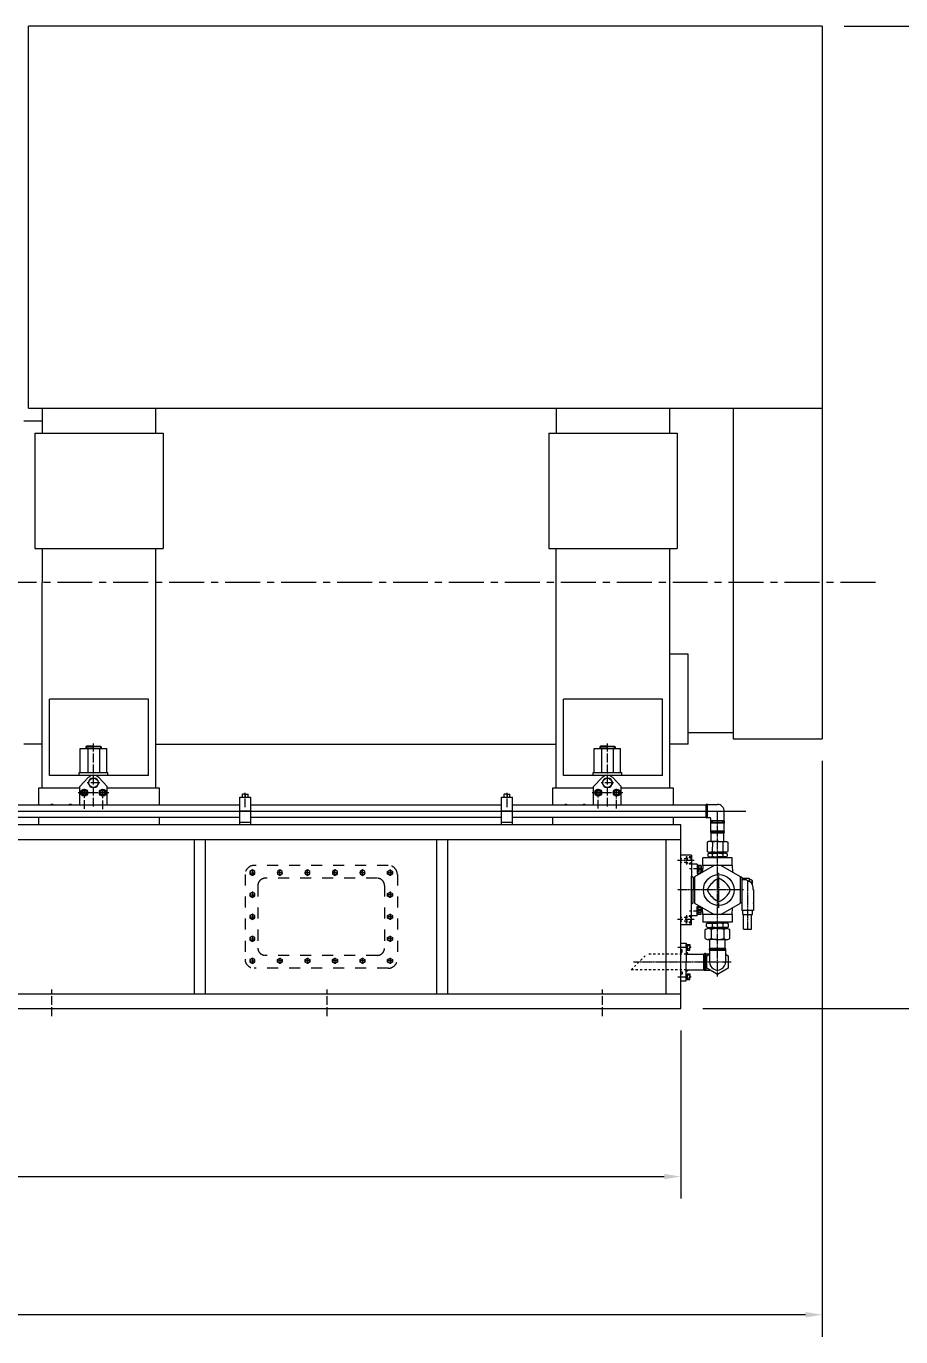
# Model space of a CAD drawing. Header units: inches. Extents: x 36 to 31738, y 79 to 24233.
# Drawn here: x 26968 to 29351, y 9792 to 13360 of the extents above; entities that cross this region are included whole.
import ezdxf

# ---------------------------------------------------------------- set-up
doc = ezdxf.new("R2010")
doc.units = ezdxf.units.IN
doc.header["$MEASUREMENT"] = 0
for name, pattern in [('ACAD_ISO04W100', [30, 24, -3, 0, -3]), ('CENTER', [50.8, 31.75, -6.35, 6.35, -6.35]), ('CHAIN', [0.7087, 0.4724, -0.0591, 0.1181, -0.0591]), ('EB_DASH', [6, 3, -3])]:
    doc.linetypes.add(name, pattern=pattern)
doc.layers.get('Defpoints').update_dxf_attribs({"lineweight": 5})
doc.layers.add('CAXA1', color=5, linetype='CENTER', lineweight=5)
doc.styles.add('Roman', font='arial.ttf')
doc.styles.get("Standard").update_dxf_attribs({"font": 'arial.ttf'})
doc.dimstyles.new('ISO-25', dxfattribs={"dimscale": 30, "dimtxt": 1.5, "dimasz": 1.5, "dimexe": 2, "dimexo": 2, "dimtad": 1, "dimtih": 1, "dimtoh": 1, "dimdec": 1, "dimlfac": 0.03937, "dimdsep": 46, "dimtxsty": 'Standard', "dimcen": 2.5, "dimclrd": 7, "dimclre": 7, "dimclrt": 7, "dimadec": 0, "dimazin": 0, "dimtfac": 1, "dimtdec": 1, "dimtmove": 0, "dimatfit": 3, "dimfxl": 1, "dimlwd": 5, "dimlwe": 5, "dimarcsym": 0})

# ---------------------------------------------------------------- blocks, each defined once
blk = doc.blocks.new('*D149')
at = {"color": 7, "linetype": 'Continuous', "lineweight": 5, "transparency": 16777216}
for p, q in [((24865.6, 10625.4), (24865.6, 10168.1)), ((28751.8, 10625.4), (28751.8, 10168.1)), ((24910.6, 10228.1), (28706.8, 10228.1))]:
    blk.add_line(p, q, dxfattribs=at)
at = {"color": 7, "transparency": 16777216}
for points in [[(24910.6, 10235.6), (24910.6, 10220.6), (24865.6, 10228.1)], [(28706.8, 10235.6), (28706.8, 10220.6), (28751.8, 10228.1)]]:
    blk.add_solid(points, dxfattribs=at)
at = {"layer": 'Defpoints', "color": 0, "transparency": 16777216}
for p in [(24865.6, 10685.4), (28751.8, 10685.4), (28751.8, 10228.1)]:
    blk.add_point(p, dxfattribs=at)
at = {"color": 7, "lineweight": 5, "transparency": 16777216, "insert": (26808.7, 10344.3), "char_height": 195, "attachment_point": 5, "style": 'Roman'}
blk.add_mtext('A', dxfattribs=at)
blk = doc.blocks.new('*D150')
at = {"color": 7, "linetype": 'Continuous', "lineweight": 5, "transparency": 16777216}
for p, q in [((29196.8, 13360.4), (29753.9, 13360.4)), ((29693.9, 13315.4), (29693.9, 12305.7)), ((29693.9, 10730.4), (29693.9, 12068.9)), ((28811.8, 10685.4), (29753.9, 10685.4))]:
    blk.add_line(p, q, dxfattribs=at)
at = {"color": 7, "transparency": 16777216}
for points in [[(29686.4, 13315.4), (29701.4, 13315.4), (29693.9, 13360.4)], [(29686.4, 10730.4), (29701.4, 10730.4), (29693.9, 10685.4)]]:
    blk.add_solid(points, dxfattribs=at)
at = {"layer": 'Defpoints', "color": 0, "transparency": 16777216}
for p in [(29136.8, 13360.4), (28751.8, 10685.4), (29693.9, 10685.4)]:
    blk.add_point(p, dxfattribs=at)
at = {"color": 7, "lineweight": 5, "transparency": 16777216, "insert": (29693.9, 12187.3), "char_height": 195, "attachment_point": 5, "style": 'Roman'}
blk.add_mtext('105.3', dxfattribs=at)
blk = doc.blocks.new('*D153')
at = {"color": 7, "linetype": 'Continuous', "lineweight": 5, "transparency": 16777216}
for p, q in [((29136.8, 11360.4), (29136.8, 9791.8)), ((22316.1, 11009.5), (22316.1, 9791.8)), ((29091.8, 9851.8), (22361.1, 9851.8))]:
    blk.add_line(p, q, dxfattribs=at)
at = {"color": 7, "transparency": 16777216}
for points in [[(22361.1, 9859.3), (22361.1, 9844.3), (22316.1, 9851.8)], [(29091.8, 9859.3), (29091.8, 9844.3), (29136.8, 9851.8)]]:
    blk.add_solid(points, dxfattribs=at)
at = {"layer": 'Defpoints', "color": 0, "transparency": 16777216}
for p in [(29136.8, 11420.4), (22316.1, 11069.5), (22316.1, 9851.8)]:
    blk.add_point(p, dxfattribs=at)
at = {"color": 7, "lineweight": 5, "transparency": 16777216, "insert": (25726.4, 9968.1), "char_height": 195, "attachment_point": 5, "style": 'Roman'}
blk.add_mtext('B', dxfattribs=at)

msp = doc.modelspace()

# ---------------------------------------------------------------- linework, layer by layer
at = {"color": 7, "lineweight": 5}
for p, q in [((29136.83, 13360.36), (26974.98, 13360.36)), ((26974.98, 12320.36), (26974.98, 13360.36)), ((29136.83, 13360.36), (29136.83, 11420.35)), ((26974.98, 12320.36), (28894.33, 12320.36)), ((27011.83, 12320.36), (27011.83, 12252.63)), ((27321.83, 12252.63), (27321.83, 12320.36)), ((28411.83, 12320.36), (28411.83, 12252.63)), ((28721.83, 12252.63), (28721.83, 12320.36)), ((28894.33, 12320.36), (29136.83, 12320.36)), ((28894.33, 12320.36), (28894.33, 11420.35)), ((27011.83, 12285.36), (26961.83, 12285.36)), ((26991.83, 12252.63), (27341.83, 12252.63)), ((26991.83, 12252.63), (26991.83, 11938.58)), ((27341.83, 12252.63), (27341.83, 11938.58)), ((28391.83, 12252.63), (28741.83, 12252.63)), ((28391.83, 12252.63), (28391.83, 11938.58)), ((28741.83, 12252.63), (28741.83, 11938.58)), ((26991.83, 11938.58), (27341.83, 11938.58)), ((27011.83, 11938.58), (27011.83, 11845.36)), ((27321.83, 11285.36), (27321.83, 11938.58)), ((28391.83, 11938.58), (28741.83, 11938.58)), ((28411.83, 11285.36), (28411.83, 11938.58)), ((28721.83, 11285.36), (28721.83, 11938.58)), ((27011.83, 11285.36), (27011.83, 11845.36)), ((28771.83, 11650.36), (28721.83, 11650.36)), ((28771.83, 11405.36), (28771.83, 11650.36)), ((27031.83, 11320.36), (27031.83, 11527.86)), ((27301.83, 11527.86), (27031.83, 11527.86)), ((27301.83, 11320.36), (27301.83, 11527.86)), ((28431.83, 11320.36), (28431.83, 11527.86)), ((28701.83, 11527.86), (28431.83, 11527.86)), ((28701.83, 11320.36), (28701.83, 11527.86)), ((28771.83, 11437.37), (28894.33, 11437.37)), ((28894.33, 11420.35), (29136.83, 11420.35)), ((27011.83, 11405.36), (26961.83, 11405.36)), ((27115.83, 11393.36), (27187.83, 11393.36)), ((27115.83, 11328.36), (27115.83, 11393.36)), ((27133.13, 11400.36), (27130.83, 11398.52)), ((27130.83, 11398.52), (27130.83, 11393.36)), ((27130.83, 11398.52), (27151.83, 11398.52)), ((27151.83, 11400.36), (27133.13, 11400.36)), ((27133.13, 11398.52), (27133.13, 11393.36)), ((27135.95, 11393.36), (27135.95, 11328.36)), ((27151.83, 11400.36), (27170.53, 11400.36)), ((27172.83, 11398.52), (27151.83, 11398.52)), ((27167.7, 11393.36), (27167.7, 11328.36)), ((27170.53, 11400.36), (27172.83, 11398.52)), ((27170.53, 11398.52), (27170.53, 11393.36)), ((27172.83, 11398.52), (27172.83, 11393.36)), ((27187.83, 11328.36), (27187.83, 11393.36)), ((27321.83, 11405.36), (28411.83, 11405.36)), ((28515.83, 11393.36), (28587.83, 11393.36)), ((28515.83, 11328.36), (28515.83, 11393.36)), ((28533.13, 11400.36), (28530.83, 11398.52)), ((28530.83, 11398.52), (28530.83, 11393.36)), ((28530.83, 11398.52), (28551.83, 11398.52)), ((28551.83, 11400.36), (28533.13, 11400.36)), ((28533.13, 11398.52), (28533.13, 11393.36)), ((28535.95, 11393.36), (28535.95, 11328.36)), ((28551.83, 11400.36), (28570.53, 11400.36)), ((28572.83, 11398.52), (28551.83, 11398.52)), ((28567.7, 11393.36), (28567.7, 11328.36)), ((28570.53, 11400.36), (28572.83, 11398.52)), ((28570.53, 11398.52), (28570.53, 11393.36)), ((28572.83, 11398.52), (28572.83, 11393.36)), ((28587.83, 11328.36), (28587.83, 11393.36)), ((28771.83, 11405.36), (28721.83, 11405.36)), ((27301.83, 11320.36), (27031.83, 11320.36)), ((27112.83, 11320.36), (27112.83, 11328.36)), ((27112.83, 11328.36), (27190.83, 11328.36)), ((27114.33, 11290.36), (27137.45, 11314.26)), ((27189.33, 11290.36), (27166.2, 11314.26)), ((27190.83, 11320.36), (27190.83, 11328.36)), ((28701.83, 11320.36), (28431.83, 11320.36)), ((28512.83, 11320.36), (28512.83, 11328.36)), ((28512.83, 11328.36), (28590.83, 11328.36)), ((28514.33, 11290.36), (28537.45, 11314.26)), ((28589.33, 11290.36), (28566.2, 11314.26)), ((28590.83, 11320.36), (28590.83, 11328.36)), ((27114.32, 11285.36), (27001.82, 11285.36)), ((27001.82, 11285.36), (27001.82, 11240.36)), ((27114.33, 11285.36), (27011.83, 11285.36)), ((27114.33, 11240.36), (27114.33, 11290.36)), ((27331.82, 11285.36), (27189.32, 11285.36)), ((27189.33, 11240.36), (27189.33, 11290.36)), ((27321.83, 11285.36), (27189.33, 11285.36)), ((27331.82, 11240.36), (27331.82, 11285.36)), ((28514.32, 11285.36), (28401.82, 11285.36)), ((28401.82, 11285.36), (28401.82, 11240.36)), ((28514.33, 11285.36), (28411.83, 11285.36)), ((28514.33, 11240.36), (28514.33, 11290.36)), ((28731.82, 11285.36), (28589.32, 11285.36)), ((28589.33, 11240.36), (28589.33, 11290.36)), ((28721.83, 11285.36), (28589.33, 11285.36)), ((28731.82, 11240.36), (28731.82, 11285.36)), ((27550.2, 11185.36), (27550.2, 11261.36)), ((27550.2, 11261.36), (27580.2, 11261.36)), ((27565.2, 11269.36), (27557.41, 11269.36)), ((27557.41, 11261.36), (27557.41, 11269.36)), ((27565.2, 11269.36), (27573, 11269.36)), ((27565.2, 11269.36), (27565.2, 11261.36)), ((27573, 11261.36), (27573, 11269.36)), ((27580.2, 11185.36), (27580.2, 11261.36)), ((28263.62, 11185.36), (28263.62, 11261.36)), ((28263.62, 11261.36), (28293.62, 11261.36)), ((28278.62, 11269.36), (28270.83, 11269.36)), ((28270.83, 11261.36), (28270.83, 11269.36)), ((28278.62, 11269.36), (28286.42, 11269.36)), ((28278.62, 11269.36), (28278.62, 11261.36)), ((28286.42, 11261.36), (28286.42, 11269.36)), ((28293.62, 11185.36), (28293.62, 11261.36)), ((28821.82, 11236.86), (28824.97, 11241.36)), ((28824.97, 11241.36), (28851.82, 11241.36)), ((28824.97, 11205.36), (28824.97, 11241.36)), ((26944.38, 11240.36), (27550.2, 11240.36)), ((26944.38, 11206.36), (27550.2, 11206.36)), ((27001.82, 11206.36), (27001.82, 11185.36)), ((27331.82, 11185.36), (27331.82, 11206.36)), ((27580.2, 11223.36), (27550.2, 11223.36)), ((27580.2, 11240.36), (28263.62, 11240.36)), ((27580.2, 11206.36), (28263.62, 11206.36)), ((28293.62, 11223.36), (28263.62, 11223.36)), ((28293.62, 11240.36), (28819.8, 11240.36)), ((28293.62, 11206.36), (28819.8, 11206.36)), ((28401.82, 11206.36), (28401.82, 11185.36)), ((28731.82, 11185.36), (28731.82, 11206.36)), ((28821.82, 11236.86), (28819.8, 11240.36)), ((28819.8, 11240.36), (28819.8, 11206.36)), ((28821.82, 11209.86), (28819.8, 11206.36)), ((28821.82, 11223.36), (28821.82, 11236.86)), ((28821.82, 11235.86), (28821.82, 11236.86)), ((28821.82, 11223.36), (28821.82, 11209.86)), ((28821.82, 11209.86), (28824.97, 11205.36)), ((28824.97, 11205.36), (28830.86, 11205.36)), ((28869.79, 11196.44), (28869.79, 11222.28)), ((28751.82, 11185.36), (26247.61, 11185.36)), ((27550.2, 11193.36), (27580.2, 11193.36)), ((28263.62, 11193.36), (28293.62, 11193.36)), ((28751.82, 10685.36), (28751.82, 11185.36)), ((28833.86, 11196.44), (28833.86, 11202.36)), ((28838.26, 11193.36), (28833.86, 11196.44)), ((28869.79, 11196.44), (28833.86, 11196.44)), ((28838.26, 11193.36), (28833.86, 11190.27)), ((28833.86, 11168.44), (28833.86, 11190.27)), ((28869.79, 11190.27), (28833.86, 11190.27)), ((28838.26, 11193.36), (28865.38, 11193.36)), ((28865.38, 11193.36), (28869.79, 11196.44)), ((28865.38, 11193.36), (28869.79, 11190.27)), ((28869.79, 11168.44), (28869.79, 11190.27)), ((28751.82, 11145.36), (25552.08, 11145.36)), ((27427.12, 10725.36), (27427.12, 11145.36)), ((27457.12, 10725.36), (27457.12, 11145.36)), ((28087.12, 10725.36), (28087.12, 11145.36)), ((28117.12, 10725.36), (28117.12, 11145.36)), ((28711.82, 10725.36), (28711.82, 11145.36)), ((28823.56, 11138.21), (28823.54, 11113.59)), ((28823.56, 11138.21), (28823.54, 11113.59)), ((28827.36, 11140.4), (28823.56, 11138.21)), ((28827.36, 11140.4), (28823.56, 11138.21)), ((28851.86, 11140.37), (28827.36, 11140.4)), ((28851.86, 11140.37), (28827.36, 11140.4)), ((28838.26, 11165.36), (28833.86, 11168.44)), ((28869.79, 11168.44), (28833.86, 11168.44)), ((28838.26, 11165.36), (28834.77, 11163.34)), ((28868.79, 11163.38), (28834.86, 11163.38)), ((28834.87, 11140.39), (28834.86, 11163.38)), ((28837.71, 11138.2), (28837.69, 11113.58)), ((28837.71, 11138.2), (28837.69, 11113.58)), ((28865.38, 11165.36), (28838.26, 11165.36)), ((28851.78, 11140.37), (28876.29, 11140.4)), ((28851.78, 11140.37), (28876.29, 11140.4)), ((28865.38, 11165.36), (28869.79, 11168.44)), ((28865.38, 11165.36), (28868.79, 11163.38)), ((28865.93, 11138.2), (28865.96, 11113.58)), ((28865.93, 11138.2), (28865.96, 11113.58)), ((28868.78, 11140.39), (28868.79, 11163.38)), ((28876.29, 11140.4), (28880.08, 11138.21)), ((28876.29, 11140.4), (28880.08, 11138.21)), ((28880.08, 11138.21), (28880.11, 11113.59)), ((28880.08, 11138.21), (28880.11, 11113.59)), ((28751.82, 10920.36), (28751.82, 11110.36)), ((28780.72, 11103.36), (28751.82, 11103.36)), ((28780.72, 11103.36), (28780.72, 11046.21)), ((28827.33, 11111.4), (28823.54, 11113.59)), ((28827.33, 11111.4), (28823.54, 11113.59)), ((28828.84, 11108.36), (28825.53, 11106.45)), ((28825.53, 11106.45), (28825.53, 11100.26)), ((28828.84, 11098.36), (28825.53, 11100.26)), ((28827.33, 11111.4), (28851.84, 11111.37)), ((28827.33, 11111.4), (28851.84, 11111.37)), ((28828.84, 11108.36), (28851.82, 11108.36)), ((28828.84, 11098.36), (28851.82, 11098.36)), ((28830.82, 11096.36), (28830.82, 11098.36)), ((28832.34, 11111.39), (28832.34, 11108.36)), ((28832.34, 11111.39), (28832.34, 11108.36)), ((28837.68, 11106.36), (28837.68, 11100.35)), ((28876.32, 11111.4), (28851.81, 11111.37)), ((28876.32, 11111.4), (28851.81, 11111.37)), ((28874.81, 11108.36), (28851.82, 11108.36)), ((28874.81, 11098.36), (28851.82, 11098.36)), ((28865.96, 11106.36), (28865.96, 11100.35)), ((28871.31, 11111.39), (28871.31, 11108.36)), ((28871.31, 11111.39), (28871.31, 11108.36)), ((28872.82, 11096.36), (28872.82, 11098.36)), ((28874.81, 11108.36), (28878.11, 11106.45)), ((28874.81, 11098.36), (28878.11, 11100.26)), ((28876.32, 11111.4), (28880.11, 11113.59)), ((28876.32, 11111.4), (28880.11, 11113.59)), ((28878.11, 11106.45), (28878.11, 11100.26)), ((28796.72, 11078.36), (28780.72, 11078.36)), ((28842.87, 11075.36), (28789.32, 11044.44)), ((28796.72, 11078.36), (28796.72, 11053.31)), ((28799.22, 11074.05), (28796.72, 11074.05)), ((28799.22, 11065.63), (28796.72, 11067.82)), ((28799.22, 11064.87), (28796.72, 11067.05)), ((28807.22, 11075.36), (28799.22, 11075.36)), ((28799.22, 11075.36), (28799.22, 11057.36)), ((28807.22, 11070.31), (28799.22, 11070.31)), ((28807.22, 11075.36), (28807.22, 11057.36)), ((28812.27, 11075.36), (28810.96, 11056.93)), ((28812.27, 11075.36), (28812.27, 11096.36)), ((28891.37, 11096.36), (28812.27, 11096.36)), ((28891.37, 11096.36), (28812.27, 11096.36)), ((28891.37, 11075.36), (28812.27, 11075.36)), ((28914.32, 11044.44), (28860.78, 11075.36)), ((28891.37, 11075.36), (28891.37, 11096.36)), ((28891.37, 11075.36), (28891.37, 11096.36)), ((28891.37, 11075.36), (28892.69, 11056.93)), ((28780.72, 10913.36), (28780.72, 11046.21)), ((28780.72, 11046.21), (28785.13, 11043.59)), ((28785.13, 11043.59), (28785.13, 11008.36)), ((28789.32, 11044.44), (28789.32, 10972.27)), ((28799.22, 11058.66), (28796.72, 11058.66)), ((28796.72, 11053.31), (28804.69, 11053.31)), ((28807.22, 11062.4), (28799.22, 11062.4)), ((28807.22, 11057.36), (28799.22, 11057.36)), ((28914.32, 10972.27), (28914.32, 11044.44)), ((28917.72, 11043.36), (28914.32, 11043.36)), ((28917.72, 11043.36), (28917.72, 10964.75)), ((28917.72, 11040.36), (28938.22, 11040.36)), ((28930.94, 11035.87), (28917.72, 11035.87)), ((28932.44, 11034.33), (28932.44, 11034.37)), ((28938.22, 11040.36), (28938.22, 11031.63)), ((28943.9, 11035.87), (28938.22, 11035.87)), ((28945.9, 11025.72), (28945.9, 11033.87)), ((28945.9, 11033.87), (28945.9, 11025.72)), ((28785.13, 10973.12), (28785.13, 11008.36)), ((28948.22, 11017.86), (28948.22, 11009.36)), ((28948.22, 11009.36), (28949.47, 11009.36)), ((28949.47, 11009.36), (28949.47, 10973.36)), ((28780.72, 10970.5), (28785.13, 10973.12)), ((28789.32, 10972.27), (28842.87, 10941.36)), ((28796.72, 10938.36), (28796.72, 10963.4)), ((28796.72, 10963.4), (28804.69, 10963.4)), ((28799.22, 10958.05), (28796.72, 10958.05)), ((28807.22, 10959.36), (28799.22, 10959.36)), ((28799.22, 10941.36), (28799.22, 10959.36)), ((28807.22, 10941.36), (28807.22, 10959.36)), ((28812.27, 10941.36), (28810.96, 10959.78)), ((28860.78, 10941.36), (28914.32, 10972.27)), ((28891.37, 10941.36), (28892.69, 10959.78)), ((28917.72, 10973.36), (28914.32, 10973.36)), ((28917.72, 10973.36), (28917.72, 10964.75)), ((28917.72, 10971.36), (28917.72, 10952.36)), ((28949.72, 10973.36), (28949.47, 10973.36)), ((28949.72, 10973.36), (28949.72, 10952.36)), ((28949.72, 10971.36), (28949.72, 10973.36)), ((28796.72, 10938.36), (28780.72, 10938.36)), ((28799.22, 10949.63), (28796.72, 10951.82)), ((28799.22, 10948.87), (28796.72, 10951.05)), ((28799.22, 10942.66), (28796.72, 10942.66)), ((28807.22, 10954.31), (28799.22, 10954.31)), ((28807.22, 10946.4), (28799.22, 10946.4)), ((28807.22, 10941.36), (28799.22, 10941.36)), ((28891.37, 10941.36), (28812.27, 10941.36)), ((28812.27, 10941.36), (28812.27, 10920.36)), ((28851.82, 10920.36), (28812.27, 10920.36)), ((28851.82, 10920.36), (28812.27, 10920.36)), ((28825.37, 10920.36), (28825.37, 10918.36)), ((28891.37, 10920.36), (28851.82, 10920.36)), ((28891.37, 10920.36), (28872.82, 10920.36)), ((28878.28, 10920.36), (28878.28, 10918.36)), ((28891.37, 10941.36), (28891.37, 10920.36)), ((28891.37, 10941.36), (28891.37, 10920.36)), ((28949.72, 10952.36), (28917.72, 10952.36)), ((28920.73, 10941.86), (28920.73, 10952.36)), ((28920.73, 10941.86), (28946.73, 10941.86)), ((28922.73, 10901.86), (28922.73, 10941.86)), ((28944.73, 10901.86), (28944.73, 10941.86)), ((28946.73, 10941.86), (28946.73, 10952.36)), ((28780.72, 10913.36), (28751.82, 10913.36)), ((28817.83, 10876.36), (28817.83, 10900.36)), ((28824.84, 10918.36), (28821.53, 10916.45)), ((28821.53, 10908.26), (28821.53, 10916.45)), ((28824.84, 10906.36), (28821.53, 10908.26)), ((28824.84, 10918.36), (28851.82, 10918.36)), ((28824.84, 10906.36), (28851.82, 10906.36)), ((28851.82, 10903.36), (28826.19, 10903.36)), ((28826.93, 10903.36), (28826.93, 10906.36)), ((28834.57, 10900.36), (28834.57, 10876.36)), ((28837.17, 10916.36), (28837.17, 10908.35)), ((28878.81, 10918.36), (28851.82, 10918.36)), ((28878.81, 10906.36), (28851.82, 10906.36)), ((28851.82, 10891.43), (28851.82, 10891.43)), ((28851.82, 10891.43), (28851.82, 10891.43)), ((28851.83, 10903.36), (28877.45, 10903.36)), ((28866.48, 10916.36), (28866.48, 10908.35)), ((28869.08, 10900.36), (28869.08, 10876.36)), ((28876.72, 10903.36), (28876.72, 10906.36)), ((28878.81, 10918.36), (28882.11, 10916.45)), ((28878.81, 10906.36), (28882.11, 10908.26)), ((28882.11, 10908.26), (28882.11, 10916.45)), ((28885.82, 10876.36), (28885.82, 10900.36)), ((28922.73, 10901.86), (28944.73, 10901.86)), ((28751.82, 10863.36), (28766.82, 10863.36)), ((28766.82, 10863.36), (28766.82, 10812.36)), ((28766.82, 10852.36), (28766.82, 10859.86)), ((28769.32, 10858.92), (28766.82, 10858.92)), ((28769.32, 10851.64), (28766.82, 10853.84)), ((28769.32, 10850.82), (28766.82, 10853.02)), ((28769.32, 10859.86), (28776.32, 10859.86)), ((28769.32, 10859.86), (28769.32, 10844.86)), ((28776.32, 10856.11), (28769.32, 10856.11)), ((28776.32, 10848.61), (28769.32, 10848.61)), ((28776.32, 10859.86), (28776.32, 10852.36)), ((28776.32, 10844.86), (28776.32, 10852.36)), ((28851.82, 10873.36), (28826.19, 10873.36)), ((28830.83, 10849.87), (28830.83, 10873.36)), ((28830.83, 10849.87), (28851.82, 10849.87)), ((28830.83, 10849.87), (28872.82, 10849.87)), ((28830.83, 10849.87), (28834.33, 10847.36)), ((28851.83, 10873.36), (28877.45, 10873.36)), ((28872.82, 10849.87), (28869.32, 10847.36)), ((28872.82, 10849.87), (28872.82, 10873.36)), ((28769.32, 10845.8), (28766.82, 10845.8)), ((28766.82, 10833.35), (28814.81, 10833.35)), ((28769.32, 10844.86), (28776.32, 10844.86)), ((28816.82, 10829.86), (28814.81, 10833.35)), ((28814.81, 10791.37), (28814.81, 10833.35)), ((28819.98, 10834.36), (28816.82, 10829.86)), ((28816.82, 10829.85), (28816.82, 10812.35)), ((28819.97, 10834.36), (28829.83, 10834.36)), ((28819.97, 10834.36), (28819.97, 10790.36)), ((28819.97, 10790.36), (28819.97, 10834.36)), ((28834.33, 10847.36), (28829.83, 10844.21)), ((28829.83, 10844.21), (28873.83, 10844.21)), ((28829.83, 10844.21), (28829.83, 10812.36)), ((28834.33, 10847.36), (28851.83, 10847.36)), ((28869.32, 10847.36), (28851.82, 10847.36)), ((28851.82, 10847.36), (28851.83, 10847.36)), ((28869.32, 10847.36), (28873.82, 10844.21)), ((28873.82, 10844.21), (28873.82, 10812.36)), ((28766.82, 10761.36), (28766.82, 10812.36)), ((28766.82, 10791.37), (28814.81, 10791.37)), ((28769.32, 10779.86), (28776.32, 10779.86)), ((28769.32, 10779.86), (28769.32, 10764.86)), ((28776.32, 10779.86), (28776.32, 10772.36)), ((28816.82, 10794.86), (28814.81, 10791.37)), ((28816.82, 10794.87), (28816.82, 10812.37)), ((28819.98, 10790.36), (28816.82, 10794.86)), ((28819.97, 10790.36), (28831.04, 10790.36)), ((28751.82, 10761.36), (28766.82, 10761.36)), ((28769.32, 10771.64), (28766.82, 10773.84)), ((28769.32, 10770.82), (28766.82, 10773.02)), ((28776.32, 10776.11), (28769.32, 10776.11)), ((28776.32, 10768.61), (28769.32, 10768.61)), ((28769.32, 10764.86), (28776.32, 10764.86)), ((28776.32, 10764.86), (28776.32, 10772.36)), ((24865.58, 10725.36), (28751.82, 10725.36)), ((24865.58, 10685.36), (28751.82, 10685.36))]:
    msp.add_line(p, q, dxfattribs=at)
at = {"color": 7, "linetype": 'ACAD_ISO04W100', "lineweight": 5}
for p, q in [((27151.83, 11235.36), (27151.83, 11407.25)), ((28551.83, 11235.36), (28551.83, 11407.25)), ((27126.83, 11229.31), (27126.83, 11286.03)), ((27168.79, 11300.36), (27134.86, 11300.36)), ((27176.83, 11228.47), (27176.83, 11286.03)), ((28526.83, 11230.07), (28526.83, 11286.03)), ((28568.79, 11300.36), (28534.86, 11300.36)), ((28576.83, 11230), (28576.83, 11286.03)), ((27193.44, 11273.36), (27110.21, 11273.36)), ((27565.2, 11233.58), (27565.2, 11273.32)), ((28278.62, 11233.58), (28278.62, 11273.32)), ((28593.44, 11273.36), (28510.21, 11273.36)), ((28810.07, 11066.36), (28775.67, 11066.36)), ((28787.78, 10928.36), (28742.82, 10928.36)), ((28810.07, 10950.36), (28775.67, 10950.36)), ((28744.06, 10852.36), (28780.42, 10852.36)), ((28744.06, 10772.36), (28780.42, 10772.36)), ((27038.62, 10665.19), (27038.62, 10737.17)), ((27788.62, 10665.19), (27788.62, 10737.17)), ((28538.62, 10665.19), (28538.62, 10737.17))]:
    msp.add_line(p, q, dxfattribs=at)
at = {"color": 7, "linetype": 'CHAIN', "lineweight": 5, "ltscale": 10}
msp.add_line((26454.56, 11223.36), (28929.42, 11223.36), dxfattribs=at)
at = {"color": 7, "linetype": 'CHAIN', "lineweight": 5, "ltscale": 5}
for p, q in [((28851.82, 10772.75), (28851.82, 11223.36)), ((28787.78, 11088.36), (28742.82, 11088.36)), ((28855.72, 10959.88), (28855.72, 11055.56)), ((28933.72, 11035.47), (28933.72, 10900.12)), ((28922.81, 11008.36), (28742.82, 11008.36)), ((28623.1, 10812.36), (28889.43, 10812.36))]:
    msp.add_line(p, q, dxfattribs=at)
at = {"color": 7, "linetype": 'EB_DASH', "lineweight": 5, "ltscale": 2}
for p, q in [((28766.82, 11098.36), (28766.82, 11078.36)), ((28780.72, 11098.36), (28766.82, 11098.36)), ((28766.82, 11093.36), (28751.82, 11093.36)), ((28766.82, 11083.36), (28751.82, 11083.36)), ((28769.32, 11096.05), (28766.82, 11096.05)), ((28769.32, 11087.63), (28766.82, 11089.82)), ((28769.32, 11086.87), (28766.82, 11089.05)), ((28769.32, 11080.66), (28766.82, 11080.66)), ((28780.72, 11078.36), (28766.82, 11078.36)), ((28779.32, 11096.36), (28769.32, 11096.36)), ((28769.32, 11096.36), (28769.32, 11080.36)), ((28779.32, 11080.36), (28769.32, 11080.36)), ((28779.32, 11096.36), (28779.32, 11080.36)), ((28766.82, 10933.36), (28751.82, 10933.36)), ((28766.82, 10923.36), (28751.82, 10923.36)), ((28766.82, 10918.36), (28766.82, 10938.36)), ((28780.72, 10938.36), (28766.82, 10938.36)), ((28769.32, 10936.05), (28766.82, 10936.05)), ((28769.32, 10927.63), (28766.82, 10929.82)), ((28769.32, 10926.87), (28766.82, 10929.05)), ((28769.32, 10920.66), (28766.82, 10920.66)), ((28769.32, 10920.36), (28769.32, 10936.36)), ((28779.32, 10936.36), (28769.32, 10936.36)), ((28779.32, 10920.36), (28769.32, 10920.36)), ((28779.32, 10920.36), (28779.32, 10936.36)), ((28780.72, 10918.36), (28766.82, 10918.36)), ((28616.82, 10791.37), (28658.81, 10833.35)), ((28766.82, 10833.35), (28658.81, 10833.35)), ((28755.52, 10845.66), (28751.82, 10845.66)), ((28751.82, 10839.36), (28755.52, 10839.36)), ((28755.52, 10839.36), (28755.52, 10845.66)), ((28766.82, 10791.37), (28616.82, 10791.37)), ((28751.82, 10785.36), (28755.52, 10785.36)), ((28755.52, 10779.06), (28751.82, 10779.06)), ((28755.52, 10785.36), (28755.52, 10779.06))]:
    msp.add_line(p, q, dxfattribs=at)
at = {"color": 7, "linetype": 'EB_DASH', "lineweight": 5, "ltscale": 10}
for p, q in [((27584.62, 11063.84), (27584.62, 11047)), ((27954.62, 11075.36), (27589.62, 11075.36)), ((27659.62, 11046.94), (27659.62, 11063.77)), ((27734.62, 11046.94), (27734.62, 11063.77)), ((27809.62, 11046.94), (27809.62, 11063.77)), ((27884.62, 11046.88), (27884.62, 11063.71)), ((27959.62, 11063.84), (27959.62, 11047)), ((27564.62, 11050.36), (27564.62, 10820.36)), ((27577.12, 11055.36), (27592.12, 11055.36)), ((27924.62, 11040.36), (27619.62, 11040.36)), ((27667.12, 11055.42), (27652.12, 11055.42)), ((27742.12, 11055.42), (27727.12, 11055.42)), ((27817.12, 11055.42), (27802.12, 11055.42)), ((27892.12, 11055.36), (27877.12, 11055.36)), ((27890.33, 11055.36), (27878.92, 11055.36)), ((27884.62, 11049.65), (27884.62, 11061.06)), ((27967.12, 11055.36), (27952.12, 11055.36)), ((27979.62, 11050.36), (27979.62, 10820.36)), ((27577.12, 10995.36), (27592.12, 10995.36)), ((27578.92, 10995.36), (27590.33, 10995.36)), ((27584.62, 11003.84), (27584.62, 10987)), ((27584.62, 11001.06), (27584.62, 10989.65)), ((27599.62, 11020.36), (27599.62, 10850.36)), ((27944.62, 11020.36), (27944.62, 10850.36)), ((27967.12, 10995.36), (27952.12, 10995.36)), ((27965.33, 10995.36), (27953.92, 10995.36)), ((27959.62, 11003.84), (27959.62, 10987)), ((27959.62, 11001.06), (27959.62, 10989.65)), ((27577.12, 10935.36), (27592.12, 10935.36)), ((27578.92, 10935.36), (27590.33, 10935.36)), ((27584.62, 10943.84), (27584.62, 10927)), ((27584.62, 10941.06), (27584.62, 10929.65)), ((27967.12, 10935.36), (27952.12, 10935.36)), ((27965.33, 10935.36), (27953.92, 10935.36)), ((27959.62, 10943.84), (27959.62, 10927)), ((27959.62, 10941.06), (27959.62, 10929.65)), ((27577.12, 10875.36), (27592.12, 10875.36)), ((27578.92, 10875.36), (27590.33, 10875.36)), ((27584.62, 10883.84), (27584.62, 10867)), ((27584.62, 10881.06), (27584.62, 10869.65)), ((27967.12, 10875.36), (27952.12, 10875.36)), ((27965.33, 10875.36), (27953.92, 10875.36)), ((27959.62, 10883.84), (27959.62, 10867)), ((27959.62, 10881.06), (27959.62, 10869.65)), ((27577.12, 10815.36), (27592.12, 10815.36)), ((27578.92, 10815.36), (27590.33, 10815.36)), ((27584.62, 10823.84), (27584.62, 10807)), ((27584.62, 10821.06), (27584.62, 10809.65)), ((27924.62, 10830.36), (27619.62, 10830.36)), ((27667.12, 10815.29), (27652.12, 10815.29)), ((27659.62, 10823.77), (27659.62, 10806.94)), ((27742.12, 10815.29), (27727.12, 10815.29)), ((27734.62, 10823.77), (27734.62, 10806.94)), ((27817.12, 10815.29), (27802.12, 10815.29)), ((27809.62, 10823.77), (27809.62, 10806.94)), ((27892.12, 10815.36), (27877.12, 10815.36)), ((27890.33, 10815.36), (27878.92, 10815.36)), ((27884.62, 10823.84), (27884.62, 10807)), ((27884.62, 10821.06), (27884.62, 10809.65)), ((27967.12, 10815.36), (27952.12, 10815.36)), ((27965.33, 10815.36), (27953.92, 10815.36)), ((27959.62, 10823.84), (27959.62, 10807)), ((27959.62, 10821.06), (27959.62, 10809.65)), ((27954.62, 10795.36), (27589.62, 10795.36))]:
    msp.add_line(p, q, dxfattribs=at)
at = {"color": 7, "lineweight": 5}
for points in [[(27166.33, 11300.36), (27159.08, 11287.8), (27144.58, 11287.8), (27137.33, 11300.36), (27144.58, 11312.91), (27159.08, 11312.91)], [(28566.33, 11300.36), (28559.08, 11287.8), (28544.58, 11287.8), (28537.33, 11300.36), (28544.58, 11312.91), (28559.08, 11312.91)], [(27120.04, 11273.36), (27123.43, 11267.48), (27130.22, 11267.48), (27133.61, 11273.36), (27130.22, 11279.23), (27123.43, 11279.23)], [(27183.61, 11273.36), (27180.22, 11267.48), (27173.43, 11267.48), (27170.04, 11273.36), (27173.43, 11279.23), (27180.22, 11279.23)], [(28520.04, 11273.36), (28523.43, 11267.48), (28530.22, 11267.48), (28533.61, 11273.36), (28530.22, 11279.23), (28523.43, 11279.23)], [(28583.61, 11273.36), (28580.22, 11267.48), (28573.43, 11267.48), (28570.04, 11273.36), (28573.43, 11279.23), (28580.22, 11279.23)]]:
    msp.add_lwpolyline(points, close=True, dxfattribs=at)
at = {"color": 7, "linetype": 'EB_DASH', "lineweight": 5, "ltscale": 10}
for points in [[(27584.62, 11047.86), (27591.12, 11051.61), (27591.12, 11059.11), (27584.62, 11062.86), (27578.13, 11059.11), (27578.13, 11051.61)], [(27659.62, 11062.92), (27653.13, 11059.17), (27653.13, 11051.67), (27659.62, 11047.92), (27666.12, 11051.67), (27666.12, 11059.17)], [(27734.62, 11062.92), (27728.13, 11059.17), (27728.13, 11051.67), (27734.62, 11047.92), (27741.12, 11051.67), (27741.12, 11059.17)], [(27809.62, 11062.92), (27803.13, 11059.17), (27803.13, 11051.67), (27809.62, 11047.92), (27816.12, 11051.67), (27816.12, 11059.17)], [(27884.62, 11062.86), (27878.13, 11059.11), (27878.13, 11051.61), (27884.62, 11047.86), (27891.12, 11051.61), (27891.12, 11059.11)], [(27959.62, 11047.86), (27953.13, 11051.61), (27953.13, 11059.11), (27959.62, 11062.86), (27966.12, 11059.11), (27966.12, 11051.61)], [(27584.62, 10987.86), (27591.12, 10991.61), (27591.12, 10999.11), (27584.62, 11002.86), (27578.13, 10999.11), (27578.13, 10991.61)], [(27959.62, 10987.86), (27953.13, 10991.61), (27953.13, 10999.11), (27959.62, 11002.86), (27966.12, 10999.11), (27966.12, 10991.61)], [(27584.62, 10927.86), (27591.12, 10931.61), (27591.12, 10939.11), (27584.62, 10942.86), (27578.13, 10939.11), (27578.13, 10931.61)], [(27959.62, 10927.86), (27953.13, 10931.61), (27953.13, 10939.11), (27959.62, 10942.86), (27966.12, 10939.11), (27966.12, 10931.61)], [(27584.62, 10867.86), (27591.12, 10871.61), (27591.12, 10879.11), (27584.62, 10882.86), (27578.13, 10879.11), (27578.13, 10871.61)], [(27959.62, 10867.86), (27953.13, 10871.61), (27953.13, 10879.11), (27959.62, 10882.86), (27966.12, 10879.11), (27966.12, 10871.61)], [(27584.62, 10807.86), (27591.12, 10811.61), (27591.12, 10819.11), (27584.62, 10822.86), (27578.13, 10819.11), (27578.13, 10811.61)], [(27659.62, 10807.79), (27653.13, 10811.54), (27653.13, 10819.04), (27659.62, 10822.79), (27666.12, 10819.04), (27666.12, 10811.54)], [(27734.62, 10807.79), (27728.13, 10811.54), (27728.13, 10819.04), (27734.62, 10822.79), (27741.12, 10819.04), (27741.12, 10811.54)], [(27809.62, 10807.79), (27803.13, 10811.54), (27803.13, 10819.04), (27809.62, 10822.79), (27816.12, 10819.04), (27816.12, 10811.54)], [(27884.62, 10807.86), (27878.13, 10811.61), (27878.13, 10819.11), (27884.62, 10822.86), (27891.12, 10819.11), (27891.12, 10811.61)], [(27959.62, 10807.86), (27953.13, 10811.61), (27953.13, 10819.11), (27959.62, 10822.86), (27966.12, 10819.11), (27966.12, 10811.61)]]:
    msp.add_lwpolyline(points, close=True, dxfattribs=at)
at = {"color": 7, "lineweight": 5}
msp.add_lwpolyline([(28873.82, 10833.66), (28881.27, 10829.36), (28881.27, 10795.36), (28851.82, 10778.37), (28822.38, 10795.36), (28822.38, 10829.36), (28829.83, 10833.66)], dxfattribs=at)
for centre, radius in [((27151.83, 11300.36), 12.56), ((28551.83, 11300.36), 12.56), ((27126.83, 11273.36), 9.5), ((27126.83, 11273.36), 8), ((27176.83, 11273.36), 9.5), ((27176.83, 11273.36), 8), ((28526.83, 11273.36), 9.5), ((28526.83, 11273.36), 8), ((28576.83, 11273.36), 9.5), ((28576.83, 11273.36), 8), ((28855.31, 11008.36), 42)]:
    msp.add_circle(centre, radius, dxfattribs=at)
at = {"color": 7, "linetype": 'EB_DASH', "lineweight": 5, "ltscale": 10}
for centre in [(27584.62, 11055.42), (27659.62, 11055.36), (27734.62, 11055.36), (27809.62, 11055.36), (27884.62, 11055.29), (27959.62, 11055.42), (27584.62, 10995.42), (27959.62, 10995.42), (27584.62, 10935.42), (27959.62, 10935.42), (27584.62, 10875.42), (27959.62, 10875.42), (27584.62, 10815.42), (27659.62, 10815.36), (27734.62, 10815.36), (27809.62, 10815.36), (27884.62, 10815.42), (27959.62, 10815.42)]:
    msp.add_circle(centre, 6.15, dxfattribs=at)
at = {"color": 7, "lineweight": 5}
for centre, radius, start, end in [((27151.83, 11300.36), 20, 44.04938, 135.95062), ((28551.83, 11300.36), 20, 44.04938, 135.95062), ((27038.62, 11233.36), 8, 61.04498, 118.95502), ((27088.62, 11233.36), 8, 61.04498, 118.95502), ((28438.62, 11233.36), 8, 61.04498, 118.95502), ((28488.62, 11233.36), 8, 61.04498, 118.95502), ((28822.9, 11238.23), 3.75, 56.35444, 145.53304), ((28851.82, 11223.36), 18, 356.56559, 90), ((28822.9, 11208.48), 3.75, 214.46696, 303.64556), ((28830.86, 11202.36), 3, 0, 90), ((28836.93, 11193.36), 4.36, 134.87201, 225.12799), ((28866.72, 11193.36), 4.36, 314.87201, 45.12799), ((28830.63, 11127.87), 12.53, 55.56432, 124.33281), ((28830.63, 11127.87), 12.53, 55.56432, 124.33281), ((28836.31, 11166.3), 3.26, 138.86476, 243.4994), ((28851.82, 11093.55), 46.83, 89.94857, 107.53652), ((28851.82, 11093.55), 46.83, 89.94857, 107.53652), ((28851.82, 11093.55), 46.83, 72.46348, 90.05143), ((28851.82, 11093.55), 46.83, 72.46348, 90.05143), ((28873.02, 11127.87), 12.53, 55.66719, 124.43568), ((28873.02, 11127.87), 12.53, 55.66719, 124.43568), ((28867.34, 11166.3), 3.26, 296.5006, 41.13524), ((28830.62, 11123.92), 12.53, 235.56432, 304.33281), ((28830.62, 11123.92), 12.53, 235.56432, 304.33281), ((28831.59, 11098.04), 10.32, 53.7922, 118.48426), ((28831.59, 11108.67), 10.32, 241.51574, 306.2078), ((28853.03, 11048.62), 59.75, 91.15817, 104.88393), ((28853.03, 11158.1), 59.75, 255.11607, 268.84183), ((28851.88, 11158.2), 46.83, 252.36061, 269.94857), ((28851.88, 11158.2), 46.83, 252.36061, 269.94857), ((28851.77, 11158.2), 46.83, 270.05143, 287.63939), ((28851.77, 11158.2), 46.83, 270.05143, 287.63939), ((28850.62, 11048.62), 59.75, 75.11607, 88.84183), ((28850.62, 11158.1), 59.75, 271.15817, 284.88393), ((28873.02, 11123.92), 12.53, 235.66719, 304.43568), ((28873.02, 11123.92), 12.53, 235.66719, 304.43568), ((28872.06, 11098.04), 10.32, 61.51574, 126.2078), ((28872.06, 11108.67), 10.32, 233.7922, 298.48426), ((28885.88, 10977.33), 69.77, 119.6427, 149.25963), ((28855.72, 11031.86), 7.5, 51.87567, 125.43403), ((28829.95, 10983.2), 62.46, 27.21995, 60.87656), ((28930.94, 11034.37), 1.5, 0, 90), ((28934.44, 11034.33), 2, 180.00003, 267.49654), ((28933.72, 11017.86), 14.49, 0, 87.49662), ((28943.9, 11033.87), 2, 0, 90), ((28831.81, 11008.36), 7.5, 141.87618, 218.12382), ((28885.88, 11039.4), 69.77, 210.74037, 240.3573), ((28829.95, 11033.53), 62.46, 299.12344, 332.78005), ((28878.81, 11008.36), 7.5, 332.46706, 27.53294), ((28855.72, 10984.87), 7.5, 234.56321, 308.12709), ((28839.85, 10852.09), 53.05, 104.91691, 114.52925), ((28829.12, 10901.06), 17.29, 62.26612, 111.99703), ((28829.12, 10923.66), 17.29, 248.00297, 297.73388), ((28822.66, 10881.59), 22.22, 57.59831, 78.32237), ((28851.82, 10852.26), 51.09, 90, 109.73161), ((28852.51, 10858.62), 59.75, 91.15817, 104.88393), ((28852.51, 10966.1), 59.75, 255.11607, 268.84183), ((28851.83, 10852.26), 51.09, 70.26839, 90), ((28851.13, 10858.62), 59.75, 75.11607, 88.84183), ((28851.13, 10966.1), 59.75, 271.15817, 284.88393), ((28874.53, 10901.06), 17.29, 68.00297, 117.73388), ((28874.53, 10923.66), 17.29, 242.26612, 291.99703), ((28880.99, 10881.59), 22.22, 101.67763, 122.40169), ((28863.8, 10852.09), 53.05, 65.47075, 75.08309), ((28839.85, 10924.62), 53.05, 245.47075, 255.08309), ((28822.66, 10895.12), 22.22, 281.67763, 302.40169), ((28832.72, 10846.61), 3.76, 120.175, 219.71133), ((28851.82, 10924.45), 51.09, 250.26839, 270), ((28851.83, 10924.45), 51.09, 270, 289.73161), ((28880.99, 10895.12), 22.22, 237.59831, 258.32237), ((28870.93, 10846.61), 3.76, 320.28867, 59.825), ((28863.8, 10924.62), 53.05, 284.91691, 294.52925), ((28766.82, 10833.35), 5, 0, 90), ((28817.77, 10831.94), 3.28, 47.67301, 154.38251), ((28851.82, 10812.36), 22, 179.00789, 0.99211), ((28766.82, 10791.37), 5, 270, 0), ((28817.77, 10792.79), 3.28, 205.61749, 312.32699)]:
    msp.add_arc(centre, radius, start, end, dxfattribs=at)
at = {"color": 7, "linetype": 'EB_DASH', "lineweight": 5, "ltscale": 10}
for centre, radius, start, end in [((27589.62, 11050.36), 25, 90, 180), ((27954.62, 11050.36), 25, 0, 90), ((27619.62, 11020.36), 20, 90, 180), ((27924.62, 11020.36), 20, 0, 90), ((27619.62, 10850.36), 20, 180, 270), ((27924.62, 10850.36), 20, 270, 0), ((27589.62, 10820.36), 25, 180, 270), ((27954.62, 10820.36), 25, 270, 0)]:
    msp.add_arc(centre, radius, start, end, dxfattribs=at)
at = {"color": 7, "linetype": 'CHAIN', "lineweight": 5, "ltscale": 5}
msp.add_point((28855.72, 11015.36), dxfattribs=at)
msp.add_point((28855.72, 11015.36), dxfattribs=at)
at = {"layer": 'CAXA1', "linetype": 'CENTER', "lineweight": 5, "ltscale": 3}
msp.add_line((29282.17, 11845.36), (25580.97, 11845.36), dxfattribs=at)

# ---------------------------------------------------------------- dimensions: what is measured, and where the dimension line sits
at = {"color": 7, "lineweight": 5}
dim = msp.add_linear_dim(base=(29693.93, 10685.36), p1=(29136.83, 13360.36), p2=(28751.82, 10685.36), angle=90, dimstyle='ISO-25', override={"dimtxt": 6.5, "dimpost": '\\X', "dimtxsty": 'Roman', "dimtmove": 1}, dxfattribs=at)
dim.commit()
dim.dimension.update_dxf_attribs({"geometry": '*D150', "text_midpoint": (29693.93, 12187.32), "dimtype": 160})
dim = msp.add_linear_dim(base=(22316.07, 9851.8), p1=(29136.83, 11420.35), p2=(22316.07, 11069.54), angle=180, text='B', dimstyle='ISO-25', override={"dimtxt": 6.5, "dimpost": '\\X', "dimtxsty": 'Roman', "dimtmove": 1}, dxfattribs=at)
dim.commit()
dim.dimension.update_dxf_attribs({"geometry": '*D153', "text_midpoint": (25726.45, 9851.8), "dimtype": 160})
dim = msp.add_linear_dim(base=(28751.82, 10228.07), p1=(24865.58, 10685.36), p2=(28751.82, 10685.36), angle=180, text='A', dimstyle='ISO-25', override={"dimtxt": 6.5, "dimpost": '\\X', "dimtxsty": 'Roman', "dimtmove": 1}, dxfattribs=at)
dim.commit()
dim.dimension.update_dxf_attribs({"geometry": '*D149', "text_midpoint": (26808.7, 10344.32)})

doc.saveas('drawing.dxf')
